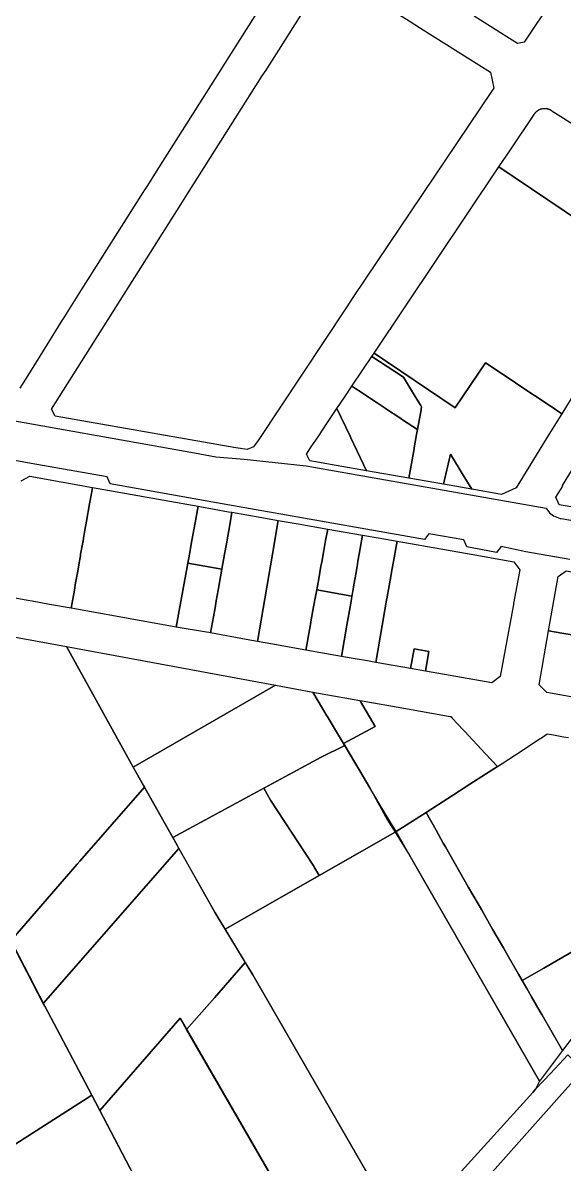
# Model space of a CAD drawing. Header units: metres. Extents: x 3 to 1005126, y 39 to 4383651.
# Drawn here: x 489941.4 to 490109.2, y 4370606 to 4370960.1 of the extents above; entities that cross this region are included whole.
import ezdxf

# ---------------------------------------------------------------- set-up
doc = ezdxf.new("R2010")
doc.units = ezdxf.units.M
doc.header["$MEASUREMENT"] = 0
doc.layers.add('TM_Llucmajor', color=7, linetype='Continuous')

msp = doc.modelspace()

# ---------------------------------------------------------------- linework, layer by layer
at = {"layer": 'TM_Llucmajor', "linetype": 'Continuous', "flags": 128}
for points in [[(490089.42, 4370956.99), (490081.23, 4370962.15), (490084.68, 4370967.36), (490091.58, 4370977.79), (490092.87, 4370979.74), (490094.67, 4370982.46), (490097.73, 4370980.27), (490101.17, 4370977.8), (490102.22, 4370977.05), (490103.52, 4370976.11), (490108.89, 4370972.27), (490106.35, 4370968.46), (490105.8, 4370967.64), (490096.74, 4370954.06), (490094.65, 4370953.7), (490091.37, 4370955.77), (490089.42, 4370956.99)], [(490064.62, 4370958.44), (490086.32, 4370944.83), (490087.33, 4370939.87), (490086.65, 4370938.81), (490043.87, 4370875.15), (490041.62, 4370871.67), (490014.31, 4370830.52), (490012.88, 4370828.54), (490010.89, 4370827.69), (490007.38, 4370828.29), (489951.4, 4370838.05), (489950.19, 4370840.28), (489990.33, 4370903.7), (489992.44, 4370907.04), (490015.58, 4370943.61), (490016.74, 4370945.44), (490036.25, 4370976.28), (490061.12, 4370960.69), (490064.62, 4370958.44)], [(490128.68, 4370888.63), (490127.05, 4370886.04), (490120.08, 4370875), (490119.87, 4370874.67), (490113.86, 4370865.15), (490116.68, 4370863.37), (490114.96, 4370860.65), (490119.96, 4370857.49), (490113.65, 4370847.27), (490108.44, 4370838.83), (490104.79, 4370841.27), (490095.13, 4370847.73), (490094.08, 4370848.43), (490088.38, 4370852.24), (490084.8, 4370854.65), (490075.5, 4370840.82), (490075.36, 4370840.61), (490050.24, 4370857.63), (490088.92, 4370915.39), (490114.21, 4370898.37), (490124.74, 4370891.28), (490128.68, 4370888.63)], [(490043.37, 4370847.37), (490046.76, 4370852.43), (490049.57, 4370856.63), (490056.71, 4370851.9), (490059.31, 4370850.18), (490061.56, 4370846.51), (490063.8, 4370842.85), (490064.73, 4370841.33), (490064.97, 4370840.94), (490064.7, 4370839.42), (490064.21, 4370836.71), (490063.7, 4370833.89), (490059.09, 4370836.95), (490058.63, 4370837.25), (490056.35, 4370838.77), (490056, 4370839), (490053.69, 4370840.53), (490051.18, 4370842.19), (490050.63, 4370842.55), (490047.17, 4370844.85), (490043.37, 4370847.37)], [(490049.57, 4370856.63), (490050.24, 4370857.63), (490075.36, 4370840.61), (490075.5, 4370840.82), (490084.8, 4370854.65), (490088.38, 4370852.24), (490094.08, 4370848.43), (490095.13, 4370847.73), (490104.79, 4370841.27), (490108.44, 4370838.83), (490106.52, 4370835.72), (490103.6, 4370830.99), (490094.26, 4370815.86), (490089.7, 4370813.81), (490080.52, 4370815.42), (490077.87, 4370819.77), (490073.93, 4370826.26), (490071.78, 4370816.96), (490060.97, 4370818.86), (490062, 4370824.52), (490062.62, 4370827.96), (490062.67, 4370828.23), (490063.42, 4370832.34), (490063.7, 4370833.89), (490064.21, 4370836.71), (490064.7, 4370839.42), (490064.97, 4370840.94), (490064.73, 4370841.33), (490063.8, 4370842.85), (490061.56, 4370846.51), (490059.31, 4370850.18), (490056.71, 4370851.9), (490049.57, 4370856.63)], [(490038.73, 4370840.44), (490041.19, 4370844.11), (490043.37, 4370847.37), (490047.17, 4370844.85), (490050.63, 4370842.55), (490051.18, 4370842.19), (490053.69, 4370840.53), (490056, 4370839), (490056.35, 4370838.77), (490058.63, 4370837.25), (490059.09, 4370836.95), (490063.7, 4370833.89), (490063.42, 4370832.34), (490062.67, 4370828.23), (490062.62, 4370827.96), (490062, 4370824.52), (490060.97, 4370818.86), (490047.91, 4370821.15), (490043.05, 4370831.36), (490042.84, 4370831.81), (490038.73, 4370840.44)], [(490032.68, 4370823.82), (490030.28, 4370824.24), (490029.26, 4370826.3), (490030.75, 4370828.53), (490032.86, 4370831.68), (490035.82, 4370836.1), (490038.73, 4370840.44), (490042.84, 4370831.81), (490043.05, 4370831.36), (490047.91, 4370821.15), (490038.47, 4370822.8), (490032.68, 4370823.82)], [(490127.6, 4370816.2), (490113.85, 4370809.48), (490107.62, 4370810.6), (490106.58, 4370812.95), (490108.75, 4370816.39), (490108.6, 4370816.55), (490119.03, 4370833.39), (490120.34, 4370830.77), (490120.58, 4370830.3), (490121.64, 4370828.16), (490127.6, 4370816.2)], [(490071.78, 4370816.96), (490073.93, 4370826.26), (490077.87, 4370819.77), (490080.52, 4370815.42), (490071.78, 4370816.96)], [(489956.33, 4370778.45), (489957.32, 4370784.08), (489957.71, 4370786.31), (489958.26, 4370789.42), (489958.9, 4370793.08), (489959.02, 4370793.75), (489959.2, 4370794.76), (489959.28, 4370795.24), (489959.46, 4370796.24), (489959.48, 4370796.33), (489960.02, 4370799.42), (489960.15, 4370800.17), (489960.59, 4370802.65), (489961.09, 4370805.49), (489962.04, 4370810.9), (489962.6, 4370814.06), (489962.93, 4370815.94), (489995.67, 4370810.11), (489994.74, 4370804.97), (489993.73, 4370799.44), (489992.97, 4370795.24), (489992.47, 4370792.49), (489990.72, 4370782.83), (489989.6, 4370776.63), (489988.87, 4370772.63), (489956.33, 4370778.45)], [(489992.47, 4370792.49), (489992.97, 4370795.24), (489993.73, 4370799.44), (489994.74, 4370804.97), (489995.67, 4370810.11), (489996.22, 4370810.01), (490005.07, 4370808.43), (490006.18, 4370808.23), (490005.61, 4370804.99), (490004.45, 4370798.43), (490003.89, 4370795.24), (490003.06, 4370790.56), (489992.47, 4370792.49)], [(489999.58, 4370770.8), (490000.18, 4370774.19), (490000.46, 4370775.81), (490000.96, 4370778.62), (490001.33, 4370780.74), (490001.92, 4370784.11), (490003.06, 4370790.56), (490003.89, 4370795.24), (490004.45, 4370798.43), (490005.61, 4370804.99), (490006.18, 4370808.23), (490015.47, 4370806.59), (490020.52, 4370805.71), (490018.74, 4370795.24), (490014.12, 4370768.15), (490010.58, 4370768.78), (489999.58, 4370770.8)], [(490014.12, 4370768.15), (490018.74, 4370795.24), (490020.52, 4370805.71), (490026.72, 4370804.63), (490035.86, 4370803.04), (490035.22, 4370799.51), (490034.65, 4370796.35), (490034.45, 4370795.24), (490034.11, 4370793.33), (490033.85, 4370791.9), (490033.78, 4370791.53), (490033.08, 4370787.63), (490032.66, 4370785.27), (490032.08, 4370782.09), (490031.51, 4370778.91), (490030.78, 4370774.88), (490030.52, 4370773.46), (490030.02, 4370770.65), (490029.6, 4370768.29), (490029.48, 4370767.65), (490029.09, 4370765.49), (490018.23, 4370767.41), (490014.12, 4370768.15)], [(490033.08, 4370787.63), (490033.78, 4370791.53), (490033.85, 4370791.9), (490034.11, 4370793.33), (490034.45, 4370795.24), (490034.65, 4370796.35), (490035.22, 4370799.51), (490035.86, 4370803.04), (490046.66, 4370801.17), (490045.62, 4370795.24), (490045.24, 4370793.05), (490045.09, 4370792.17), (490044.75, 4370790.22), (490044.35, 4370787.91), (490043.97, 4370785.73), (490043.84, 4370784.98), (490043.36, 4370782.2), (490032.46, 4370784.15), (490032.66, 4370785.27), (490033.08, 4370787.63)], [(490040.11, 4370763.54), (490041.79, 4370773.19), (490042.99, 4370780.09), (490043.84, 4370784.98), (490043.97, 4370785.73), (490044.35, 4370787.91), (490044.75, 4370790.22), (490045.09, 4370792.17), (490045.24, 4370793.05), (490045.62, 4370795.24), (490046.66, 4370801.17), (490051.49, 4370800.33), (490057.35, 4370799.31), (490056.86, 4370796.53), (490056.63, 4370795.24), (490056.43, 4370794.07), (490055.67, 4370789.69), (490055.43, 4370788.32), (490054.72, 4370784.3), (490054.43, 4370782.63), (490054.31, 4370781.94), (490054.14, 4370780.97), (490050.77, 4370761.67), (490048.19, 4370762.12), (490044.42, 4370762.78), (490040.11, 4370763.54)], [(490050.77, 4370761.67), (490054.14, 4370780.97), (490054.31, 4370781.94), (490054.43, 4370782.63), (490054.72, 4370784.3), (490055.43, 4370788.32), (490055.67, 4370789.69), (490056.43, 4370794.07), (490056.63, 4370795.24), (490056.86, 4370796.53), (490057.35, 4370799.31), (490080.34, 4370795.24), (490093.56, 4370792.9), (490095.39, 4370790.43), (490093.48, 4370779.94), (490093.43, 4370779.66), (490089.37, 4370757.33), (490086.71, 4370755.35), (490066.14, 4370758.97), (490067.23, 4370765.09), (490062.62, 4370765.9), (490061.54, 4370759.78), (490050.77, 4370761.67)], [(489988.87, 4370772.63), (489989.6, 4370776.63), (489990.72, 4370782.83), (489992.47, 4370792.49), (490003.06, 4370790.56), (490001.92, 4370784.11), (490001.33, 4370780.74), (490000.96, 4370778.62), (490000.46, 4370775.81), (490000.18, 4370774.19), (489999.58, 4370770.8), (489999.01, 4370770.9), (489998.24, 4370771.04), (489988.87, 4370772.63)], [(490106.68, 4370771.05), (490104.33, 4370771.46), (490107.3, 4370788.37), (490109.8, 4370790.04), (490127.88, 4370786.86), (490126.65, 4370780.11), (490126.04, 4370776.8), (490125.51, 4370773.87), (490124.91, 4370770.59), (490124.7, 4370769.45), (490124.42, 4370767.93), (490122.12, 4370768.33), (490120.43, 4370768.63), (490114.41, 4370769.69), (490112.26, 4370770.07), (490108.43, 4370770.74), (490106.68, 4370771.05)], [(490043.36, 4370782.2), (490042.99, 4370780.09), (490041.79, 4370773.19), (490040.11, 4370763.54), (490029.09, 4370765.49), (490029.48, 4370767.65), (490029.6, 4370768.29), (490030.02, 4370770.65), (490030.52, 4370773.46), (490030.78, 4370774.88), (490031.51, 4370778.91), (490032.08, 4370782.09), (490032.46, 4370784.15), (490043.36, 4370782.2)], [(489958.22, 4370699.02), (489937.63, 4370675.26), (489931.9, 4370686.29), (489918.39, 4370711.44), (489917.87, 4370712.48), (489881.86, 4370779.93), (489884.14, 4370779.51), (489954.86, 4370766.57), (489975.54, 4370729.19), (489978.73, 4370723.52), (489979.02, 4370723.01), (489959.05, 4370699.98), (489958.22, 4370699.02)], [(490121, 4370749.19), (490103.78, 4370752.28), (490101.39, 4370754.7), (490104.33, 4370771.46), (490106.68, 4370771.05), (490108.43, 4370770.74), (490112.26, 4370770.07), (490114.41, 4370769.69), (490120.43, 4370768.63), (490122.12, 4370768.33), (490124.42, 4370767.93), (490124.27, 4370767.11), (490123.86, 4370764.88), (490123.81, 4370764.59), (490121.62, 4370752.61), (490121, 4370749.19)], [(489975.54, 4370729.19), (489954.86, 4370766.57), (490019.68, 4370754.6), (489975.54, 4370729.19)], [(490061.54, 4370759.78), (490062.62, 4370765.9), (490067.23, 4370765.09), (490066.14, 4370758.97), (490061.54, 4370759.78)], [(490019.68, 4370754.6), (490031.28, 4370752.45), (490035.63, 4370745.14), (490035.73, 4370744.98), (490039.24, 4370739.1), (490040.8, 4370736.48), (490041.17, 4370735.85), (490033.83, 4370732.27), (489987.85, 4370707.33), (489985.18, 4370712.06), (489978.73, 4370723.52), (489975.54, 4370729.19), (490019.68, 4370754.6)], [(490040.8, 4370736.48), (490039.24, 4370739.1), (490035.73, 4370744.98), (490035.63, 4370745.14), (490031.28, 4370752.45), (490045.84, 4370749.86), (490045.94, 4370749.7), (490046.03, 4370749.54), (490050.6, 4370741.83), (490040.8, 4370736.48)], [(490046.03, 4370749.54), (490045.94, 4370749.7), (490045.84, 4370749.86), (490046.51, 4370749.74), (490059.51, 4370747.43), (490073.79, 4370744.89), (490073.89, 4370744.87), (490074.02, 4370744.85), (490074.44, 4370744.39), (490077.81, 4370740.77), (490078.34, 4370740.2), (490084.71, 4370733.38), (490088.46, 4370729.37), (490084.76, 4370726.99), (490079.97, 4370723.9), (490077.9, 4370722.57), (490076.62, 4370721.75), (490066.34, 4370715.13), (490057.08, 4370709.16), (490053.7, 4370714.84), (490048.96, 4370722.79), (490045.82, 4370728.06), (490040.8, 4370736.48), (490050.6, 4370741.83), (490046.03, 4370749.54)], [(490054.4, 4370712.71), (490056.74, 4370708.97), (490033.26, 4370695.57), (490031.17, 4370699.06), (490018.15, 4370718.91), (490016.07, 4370722.64), (490033.83, 4370732.27), (490041.17, 4370735.85), (490045.82, 4370728.06), (490048.96, 4370722.79), (490054.4, 4370712.71)], [(489958.22, 4370699.02), (489959.05, 4370699.98), (489979.02, 4370723.01), (489985.18, 4370712.06), (489987.85, 4370707.33), (489988.78, 4370705.69), (489989.74, 4370703.97), (489947.69, 4370655.87), (489937.63, 4370675.26), (489958.22, 4370699.02)], [(490031.17, 4370699.06), (490033.26, 4370695.57), (490004.04, 4370678.91), (490000.97, 4370683.97), (489988.78, 4370705.69), (489987.85, 4370707.33), (490016.07, 4370722.64), (490018.15, 4370718.91), (490031.17, 4370699.06)], [(490072.35, 4370704.43), (490079.56, 4370691.88), (490083.5, 4370685.01), (490087.1, 4370678.74), (490088.13, 4370676.95), (490090.31, 4370673.15), (490091.51, 4370671.06), (490095.03, 4370664.93), (490096.16, 4370662.96), (490097.58, 4370660.49), (490098.92, 4370658.16), (490099.07, 4370657.9), (490101.75, 4370653.24), (490102.22, 4370652.42), (490108.62, 4370641.28), (490101.52, 4370631.71), (490062.84, 4370698.97), (490057.08, 4370709.16), (490066.34, 4370715.13), (490069.46, 4370709.58), (490071.7, 4370705.59), (490072.35, 4370704.43)], [(490056.74, 4370708.97), (490061.35, 4370701.61), (490062.84, 4370698.97), (490101.52, 4370631.71), (490100.33, 4370629.22), (490099.44, 4370628.23), (490059.29, 4370583.85), (490012.64, 4370664.74), (490004.04, 4370678.91), (490056.74, 4370708.97)], [(490000.72, 4370657.61), (489992.11, 4370647.77), (489990.09, 4370651.26), (489965.23, 4370622.69), (489962.79, 4370627.35), (489959.63, 4370633.25), (489948.16, 4370654.97), (489947.69, 4370655.87), (489989.74, 4370703.97), (490000.97, 4370683.97), (490010.31, 4370668.58), (490000.72, 4370657.61)], [(489870.22, 4370670.33), (489923.8, 4370701.38), (489931.9, 4370686.29), (489948.16, 4370654.97), (489959.63, 4370633.25), (489962.79, 4370627.35), (489911.15, 4370594.44), (489909.54, 4370593.49), (489878.45, 4370652.13), (489869.14, 4370669.7), (489870.22, 4370670.33)], [(490099.07, 4370657.9), (490098.92, 4370658.16), (490097.58, 4370660.49), (490096.16, 4370662.96), (490102.83, 4370666.82), (490114.69, 4370673.67), (490115.97, 4370674.41), (490123.74, 4370660.64), (490123.43, 4370660.24), (490122.93, 4370659.61), (490112.29, 4370645.98), (490108.62, 4370641.28), (490102.22, 4370652.42), (490101.75, 4370653.24), (490099.07, 4370657.9)], [(490000.72, 4370657.61), (490010.31, 4370668.58), (490012.64, 4370664.74), (490059.29, 4370583.85), (490041.27, 4370562.67), (489992.11, 4370647.77), (490000.72, 4370657.61)], [(489990.09, 4370651.26), (490041.27, 4370562.67), (490013.2, 4370530.9), (489965.23, 4370622.69), (489990.09, 4370651.26)], [(490177.36, 4370594.19), (490180.51, 4370597.9), (490185.46, 4370591.97), (490189.09, 4370587.68), (490188.58, 4370587.11), (490185.04, 4370583.24), (490133.5, 4370527.07), (490106.03, 4370558.22), (490076.48, 4370591.72), (490077.6, 4370592.98), (490080.28, 4370596.01), (490107.77, 4370627.02), (490115.56, 4370635.81), (490119.3, 4370635.02), (490144.51, 4370607.51), (490167.47, 4370582.51), (490177.36, 4370594.19)], [(489968.37, 4370482.79), (489909.54, 4370593.49), (489911.15, 4370594.44), (489962.79, 4370627.35), (490013.2, 4370530.9), (490012.52, 4370530.14), (489993.6, 4370510.2), (489968.37, 4370482.79)]]:
    msp.add_lwpolyline(points, close=True, dxfattribs=at)
for points in [[(490025.24, 4370981.29), (490008.63, 4370954.97), (490003.22, 4370946.4), (490002.93, 4370945.93), (489982.7, 4370914.01), (489979.95, 4370909.68), (489979.36, 4370908.74), (489979.04, 4370908.24), (489978.53, 4370907.43), (489959.43, 4370877.29), (489953.77, 4370868.2), (489953.67, 4370868.04), (489943.89, 4370852.35), (489940.42, 4370846.74)], [(490114.21, 4370898.37), (490088.92, 4370915.39), (490092.49, 4370920.72), (490099.86, 4370931.66), (490099.9, 4370931.74), (490099.95, 4370931.81), (490100, 4370931.89), (490100.05, 4370931.96), (490100.1, 4370932.04), (490100.16, 4370932.11), (490100.21, 4370932.18), (490100.27, 4370932.26), (490100.34, 4370932.33), (490100.4, 4370932.4), (490100.47, 4370932.47), (490100.54, 4370932.54), (490100.61, 4370932.6), (490100.68, 4370932.67), (490100.76, 4370932.73), (490100.84, 4370932.79), (490100.92, 4370932.85), (490101, 4370932.91), (490101.09, 4370932.97), (490101.17, 4370933.02), (490101.26, 4370933.08), (490101.35, 4370933.13), (490101.44, 4370933.17), (490101.54, 4370933.22), (490101.63, 4370933.26), (490101.73, 4370933.3), (490101.83, 4370933.34), (490101.93, 4370933.37), (490102.03, 4370933.4), (490102.13, 4370933.43), (490102.23, 4370933.46), (490102.33, 4370933.48), (490102.43, 4370933.5), (490102.54, 4370933.52), (490102.64, 4370933.54), (490102.75, 4370933.55), (490102.85, 4370933.56), (490102.96, 4370933.56), (490103.06, 4370933.56), (490103.17, 4370933.56), (490103.27, 4370933.56), (490103.37, 4370933.55), (490103.48, 4370933.54), (490103.58, 4370933.53), (490103.68, 4370933.52), (490103.78, 4370933.5), (490103.88, 4370933.48), (490103.98, 4370933.46), (490104.07, 4370933.43), (490104.17, 4370933.41), (490104.26, 4370933.38), (490104.35, 4370933.35), (490104.45, 4370933.31), (490104.54, 4370933.28), (490104.62, 4370933.24), (490104.71, 4370933.2), (490104.79, 4370933.16), (490104.88, 4370933.11), (490104.96, 4370933.07), (490105.03, 4370933.02), (490105.11, 4370932.97), (490105.19, 4370932.92), (490105.26, 4370932.87), (490105.33, 4370932.82), (490117.33, 4370925.26)], [(489932.33, 4370837.78), (489969.09, 4370831.24), (489994.6, 4370826.67), (490001.23, 4370825.5), (490009.99, 4370824.74), (490029.14, 4370822.67), (490103.63, 4370809.51), (490103.78, 4370809.18), (490104.64, 4370808.04), (490105.84, 4370807.12), (490107.89, 4370806.35), (490108.23, 4370806.29), (490164.71, 4370796.61), (490176.75, 4370794.45), (490178.32, 4370796.34), (490353.42, 4370764.89)], [(490110.94, 4370793.58), (490097.26, 4370795.94), (490089.65, 4370797.68), (490088.15, 4370795.81), (490079.02, 4370797.49), (490078.04, 4370799.74), (490067.24, 4370801.57), (490065.92, 4370799.85), (490001.41, 4370811.21), (489968.41, 4370817.03), (489967.5, 4370819.25), (489945.69, 4370823.04), (489925.68, 4370826.71)], [(489940.8, 4370818), (489943.48, 4370819.4), (489962.93, 4370815.94), (489962.6, 4370814.06), (489962.04, 4370810.9), (489961.09, 4370805.49), (489960.59, 4370802.65), (489960.15, 4370800.17), (489960.02, 4370799.42), (489959.48, 4370796.33), (489959.46, 4370796.24), (489959.28, 4370795.24), (489959.2, 4370794.76), (489959.02, 4370793.75), (489958.9, 4370793.08), (489958.26, 4370789.42), (489957.71, 4370786.31), (489957.32, 4370784.08), (489956.33, 4370778.45), (489949.59, 4370779.66), (489949.59, 4370779.66), (489944.25, 4370780.62), (489942.89, 4370780.86), (489936.69, 4370781.97)], [(490114.69, 4370673.67), (490102.83, 4370666.82), (490096.16, 4370662.96), (490095.03, 4370664.93), (490091.51, 4370671.06), (490090.31, 4370673.15), (490088.13, 4370676.95), (490087.1, 4370678.74), (490083.5, 4370685.01), (490079.56, 4370691.88), (490072.35, 4370704.43), (490072.35, 4370704.43), (490071.7, 4370705.59), (490069.46, 4370709.58), (490066.34, 4370715.13), (490076.62, 4370721.75), (490077.9, 4370722.57), (490079.97, 4370723.9), (490084.76, 4370726.99), (490088.46, 4370729.37), (490089.97, 4370730.34), (490096.11, 4370734.37), (490101.19, 4370737.71), (490102.4, 4370738.51), (490103.93, 4370739.51), (490105.83, 4370739.17), (490108.92, 4370738.61), (490110.48, 4370738.33)], [(490059.29, 4370583.85), (490099.44, 4370628.23), (490100.33, 4370629.22), (490104.9, 4370634.14), (490110.33, 4370639.96), (490114.03, 4370636.13), (490115.56, 4370635.81), (490107.77, 4370627.02), (490080.28, 4370596.01)]]:
    msp.add_lwpolyline(points, dxfattribs=at)

doc.saveas('drawing.dxf')
